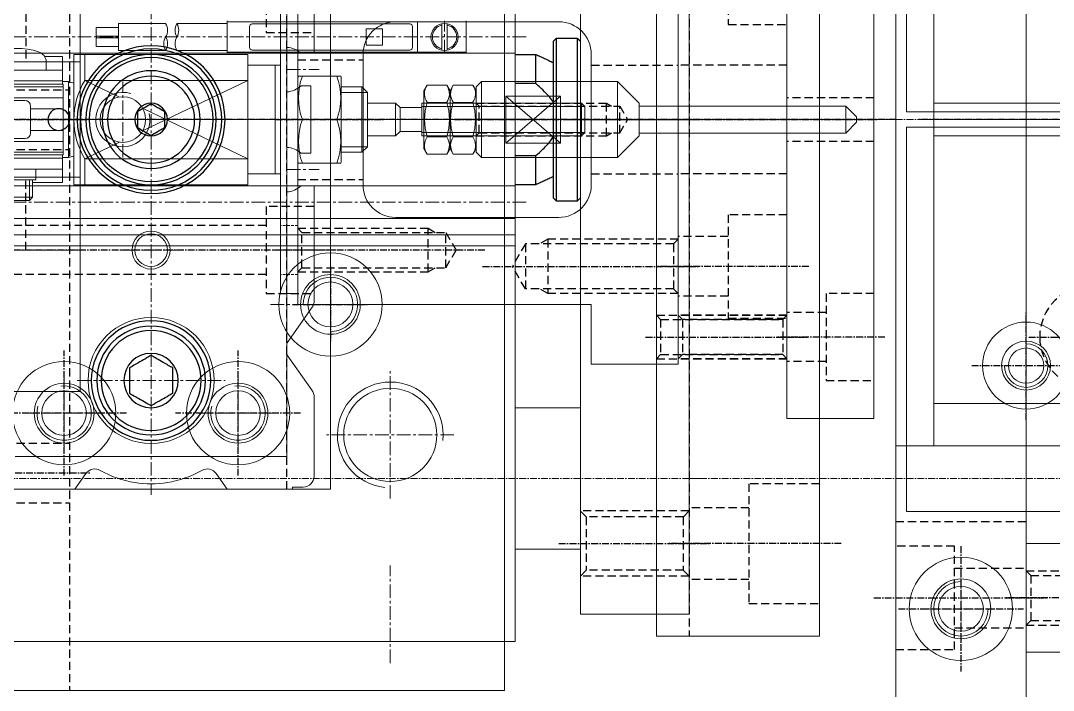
# Model space of a CAD drawing. Header units: millimetres. Extents: x -32759 to 129432, y 390 to 54305.
# Drawn here: x 21057.5 to 21152.5, y 24724.4 to 24786 of the extents above; entities that cross this region are included whole.
import ezdxf

# ---------------------------------------------------------------- set-up
doc = ezdxf.new("R2010")
doc.units = ezdxf.units.MM
doc.linetypes.add('CENTER', pattern=[2, 1.25, -0.25, 0.25, -0.25])
doc.linetypes.add('HIDDEN', pattern=[0.375, 0.25, -0.125])
doc.layers.add('_BODY', color=7, linetype='Continuous', lineweight=13)
doc.layers.add('CL', color=1, linetype='CENTER')
doc.layers.add('HL', color=2, linetype='HIDDEN')
doc.styles.get("Standard").update_dxf_attribs({"font": 'arial.ttf'})
doc.dimstyles.new('AM_ISO$0', dxfattribs={"dimtxt": 3.5, "dimasz": 3.5, "dimexe": 1, "dimexo": 1, "dimgap": 1.5, "dimtad": 1, "dimdsep": 46, "dimtxsty": 'Standard', "dimcen": 0, "dimclrd": 256, "dimclre": 256, "dimclrt": 2, "dimadec": 0, "dimazin": 2, "dimtp": 0.1, "dimtm": 0.1, "dimtfac": 0.71, "dimtdec": 3, "dimtmove": 0, "dimatfit": 3, "dimfxl": 1, "dimlwd": -1, "dimlwe": -1, "dimarcsym": 1})

# ---------------------------------------------------------------- blocks, each defined once
blk = doc.blocks.new('*D661')
at = {"linetype": 'ByBlock', "ltscale": 0.5, "transparency": 16777216}
for p, q in [((208748.427, 29761.861), (208748.427, 29762.943)), ((208843.427, 29761.861), (208843.427, 29762.943)), ((208751.927, 29761.943), (208839.927, 29761.943))]:
    blk.add_line(p, q, dxfattribs=at)
at = {"ltscale": 0.5, "transparency": 16777216}
for points in [[(208751.927, 29762.527), (208751.927, 29761.36), (208748.427, 29761.943)], [(208839.927, 29762.527), (208839.927, 29761.36), (208843.427, 29761.943)]]:
    blk.add_solid(points, dxfattribs=at)
at = {"layer": 'Defpoints', "color": 0, "ltscale": 0.5, "transparency": 16777216}
for p in [(208843.427, 29761.943), (208748.427, 29760.861), (208843.427, 29760.861)]:
    blk.add_point(p, dxfattribs=at)
at = {"color": 2, "ltscale": 0.5, "transparency": 16777216, "insert": (208795.927, 29765.193), "char_height": 3.5, "attachment_point": 5, "bg_fill": 3, "box_fill_scale": 1.1, "bg_fill_color": 256, "bg_fill_true_color": 13158600, "bg_fill_transparency": 6077}
blk.add_mtext('95', dxfattribs=at)
blk = doc.blocks.new('6754574')
at = {"layer": 'CL', "ltscale": 0.5}
blk.add_line((240929.957, 34872.447), (240929.957, 34895.447), dxfattribs=at)
at = {"layer": 'HL', "ltscale": 3}
for p, q in [((240927.457, 34893.447), (240927.89, 34893.014)), ((240927.457, 34893.447), (240927.457, 34878.447)), ((240932.024, 34893.014), (240927.89, 34893.014)), ((240927.89, 34893.014), (240927.89, 34876.38)), ((240932.457, 34893.447), (240932.024, 34893.014)), ((240932.024, 34893.014), (240932.024, 34876.38)), ((240932.457, 34893.447), (240932.457, 34878.447)), ((240932.457, 34878.447), (240927.457, 34878.447)), ((240927.457, 34878.447), (240927.89, 34877.697)), ((240932.457, 34878.447), (240932.024, 34877.697)), ((240932.024, 34876.38), (240927.89, 34876.38)), ((240927.89, 34876.38), (240929.957, 34875.186)), ((240932.024, 34876.38), (240929.957, 34875.186))]:
    blk.add_line(p, q, dxfattribs=at)
blk = doc.blocks.new('wertwwq')
at = {"ltscale": 0.5}
blk.add_circle((240907.229, 36688.685), 2.067, dxfattribs=at)
at = {"color": 1, "ltscale": 0.5}
blk.add_arc((240907.229, 36688.685), 2.5, 270, 180, dxfattribs=at)
at = {"layer": 'CL', "ltscale": 0.5}
for p, q in [((240907.229, 36692.185), (240907.229, 36685.185)), ((240903.729, 36688.685), (240910.729, 36688.685))]:
    blk.add_line(p, q, dxfattribs=at)
blk = doc.blocks.new('t7wrwwtt')
at = {"ltscale": 0.5}
for p, q in [((242507.509, 34797.863), (242507.509, 34787.863)), ((242507.509, 34797.863), (242565.509, 34797.863)), ((242565.509, 34797.863), (242565.509, 34787.863)), ((242507.509, 34787.863), (242565.509, 34787.863))]:
    blk.add_line(p, q, dxfattribs=at)
at = {"layer": 'HL', "ltscale": 3}
for p, q in [((242537.509, 34787.863), (242537.509, 34797.863)), ((242560.509, 34787.863), (242560.509, 34797.863))]:
    blk.add_line(p, q, dxfattribs=at)
for p in [(1610.28, -1895.823), (1648.28, -1895.823)]:
    blk.add_blockref('wertwwq', p)
at = {"rotation": 90}
blk.add_blockref('6754574', (277400.956, -206137.094), dxfattribs=at)
blk = doc.blocks.new('itutyut')
at = {"ltscale": 0.5}
blk.add_circle((239981.197, 36550.736), 1.621, dxfattribs=at)
at = {"color": 1, "ltscale": 0.5}
blk.add_arc((239981.197, 36550.736), 2, 270, 180, dxfattribs=at)
at = {"layer": 'CL', "ltscale": 0.5}
for p, q in [((239981.197, 36553.736), (239981.197, 36547.736)), ((239978.197, 36550.736), (239984.197, 36550.736))]:
    blk.add_line(p, q, dxfattribs=at)
blk = doc.blocks.new('yiortew')
at = {"layer": 'CL', "ltscale": 0.5}
for p, q in [((240907.509, 34894.778), (240907.509, 34887.778)), ((240904.009, 34891.278), (240911.009, 34891.278))]:
    blk.add_line(p, q, dxfattribs=at)
at = {"layer": 'HL', "ltscale": 3}
blk.add_circle((240907.509, 34891.278), 2.067, dxfattribs=at)
blk.add_arc((240907.509, 34891.278), 2.5, 270, 180, dxfattribs=at)
blk = doc.blocks.new('uyirw')
at = {"ltscale": 0.5}
for p, q in [((240732.752, 32226.447), (240732.752, 32286.447)), ((240797.752, 32286.447), (240732.752, 32286.447)), ((240797.752, 32226.447), (240797.752, 32286.447)), ((240797.752, 32282.568), (240732.752, 32282.568)), ((240797.752, 32257.947), (240732.752, 32257.947)), ((240797.752, 32254.947), (240732.752, 32254.947)), ((240797.752, 32230.326), (240732.752, 32230.326)), ((240797.752, 32226.447), (240732.752, 32226.447))]:
    blk.add_line(p, q, dxfattribs=at)
at = {"layer": 'CL', "ltscale": 0.5}
blk.add_line((240799.252, 32256.447), (240731.252, 32256.447), dxfattribs=at)
for name, p in [('itutyut', (760.055, -4271.661)), ('itutyut', (808.055, -4271.661)), ('yiortew', (-160.257, -2614.831)), ('yiortew', (-124.257, -2614.831)), ('yiortew', (-160.257, -2654.831)), ('yiortew', (-124.257, -2654.831)), ('itutyut', (760.055, -4316.916)), ('itutyut', (808.055, -4316.916))]:
    blk.add_blockref(name, p)
blk = doc.blocks.new('uyewtw')
at = {"ltscale": 0.5}
for radius in [4, 2.25]:
    blk.add_circle((241066.046, 34916.725), radius, dxfattribs=at)
at = {"layer": 'CL', "ltscale": 0.5}
for p, q in [((241066.046, 34921.725), (241066.046, 34911.725)), ((241061.046, 34916.725), (241071.046, 34916.725))]:
    blk.add_line(p, q, dxfattribs=at)
blk = doc.blocks.new('yi8etet')
at = {"ltscale": 0.5}
for p, q in [((240319.234, 32899.038), (240283.879, 32899.038)), ((240283.879, 32804.038), (240283.879, 32899.038)), ((240319.234, 32804.038), (240319.234, 32899.038)), ((240319.234, 32804.038), (240283.879, 32804.038))]:
    blk.add_line(p, q, dxfattribs=at)
at = {"extrusion": (0, 0, -1), "zscale": -1, "rotation": 90}
for p in [(-205389.074, -208203.009), (-205389.074, -208251.009)]:
    blk.add_blockref('uyewtw', p, dxfattribs=at)
blk = doc.blocks.new('67e5tti')
at = {"ltscale": 0.5}
blk.add_circle((240924.925, 34957.663), 2.75, dxfattribs=at)
at = {"layer": 'CL', "ltscale": 0.5}
for p, q in [((240924.925, 34963.413), (240924.925, 34951.913)), ((240919.175, 34957.663), (240930.675, 34957.663))]:
    blk.add_line(p, q, dxfattribs=at)
at = {"layer": 'HL', "ltscale": 3}
blk.add_circle((240924.925, 34957.663), 4.75, dxfattribs=at)
blk = doc.blocks.new('t7etete')
at = {"ltscale": 0.5}
for radius in [4.75, 2.75]:
    blk.add_circle((240924.925, 34976.165), radius, dxfattribs=at)
at = {"layer": 'CL', "ltscale": 0.5}
for p, q in [((240924.925, 34981.915), (240924.925, 34970.415)), ((240919.175, 34976.165), (240930.675, 34976.165))]:
    blk.add_line(p, q, dxfattribs=at)
blk = doc.blocks.new('7ITWT')
at = {"ltscale": 0.5}
for p, q in [((240115.444, 32881.932), (240375.444, 32881.932)), ((240175.444, 32811.932), (240175.444, 32881.932))]:
    blk.add_line(p, q, dxfattribs=at)
for name, p in [('t7etete', (-734.481, -2100.233)), ('67e5tti', (-759.481, -2093.731))]:
    blk.add_blockref(name, p)
blk = doc.blocks.new('78r5ru')
at = {"layer": 'CL', "ltscale": 0.5}
blk.add_line((242423.586, 35520.719), (242439.588, 35520.719), dxfattribs=at)
at = {"layer": 'HL', "ltscale": 3}
for p, q in [((242425.586, 35525.469), (242430.986, 35525.469)), ((242430.986, 35525.469), (242430.986, 35515.969)), ((242430.986, 35523.469), (242437.586, 35523.469)), ((242430.986, 35517.969), (242437.586, 35517.969)), ((242430.986, 35515.969), (242425.586, 35515.969))]:
    blk.add_line(p, q, dxfattribs=at)
blk = doc.blocks.new('78THE')
at = {"ltscale": 0.5}
for p, q in [((240115.444, 32659.07), (240375.444, 32659.07)), ((240115.444, 32647.07), (240375.444, 32647.07))]:
    blk.add_line(p, q, dxfattribs=at)
at = {"layer": 'HL', "ltscale": 3}
blk.add_line((240182.444, 32647.07), (240182.444, 32659.07), dxfattribs=at)
at = {"rotation": 270}
blk.add_blockref('78r5ru', (204668.725, 275084.657), dxfattribs=at)
blk.add_blockref('wertwwq', (-716.785, -4035.615))
blk = doc.blocks.new('79YRU')
at = {"color": 1, "xscale": -1}
blk.add_blockref('yi8etet', (480046.821, -24.779), dxfattribs=at)
at = {"color": 1}
blk.add_blockref('yi8etet', (-519.522, -24.779), dxfattribs=at)
for name, p, rotation in [('7ITWT', (479909.093, 65660.191), 180), ('uyirw', (272020.096, -207950.993), 90), ('78THE', (479909.093, 65437.329), 180)]:
    blk.add_blockref(name, p, dxfattribs=dict(rotation=rotation))
at = {"xscale": -1, "rotation": 270}
blk.add_blockref('t7wrwwtt', (204926.787, -209717.251), dxfattribs=at)
blk = doc.blocks.new('tyuetey')
at = {"layer": 'CL', "color": 1, "ltscale": 0.5}
blk.add_line((251135.773, 49251.631), (251121.773, 49251.631), dxfattribs=at)
at = {"layer": 'HL', "ltscale": 3}
for p, q in [((251123.773, 49254.631), (251124.314, 49254.089)), ((251123.773, 49254.631), (251133.773, 49254.631)), ((251124.314, 49254.089), (251124.314, 49249.172)), ((251124.314, 49254.089), (251133.232, 49254.089)), ((251133.232, 49254.089), (251133.773, 49254.631)), ((251133.232, 49254.089), (251133.232, 49249.172)), ((251123.773, 49248.631), (251124.314, 49249.172)), ((251124.314, 49249.172), (251133.232, 49249.172)), ((251133.232, 49249.172), (251133.773, 49248.631)), ((251123.773, 49248.631), (251133.773, 49248.631))]:
    blk.add_line(p, q, dxfattribs=at)
blk = doc.blocks.new('tywerert')
for p, q in [((237778.667, 36653.444), (237778.667, 36749.444)), ((237762.667, 36655.944), (237762.667, 36746.944)), ((237772.667, 36655.944), (237772.667, 36746.944)), ((237815.167, 36710.294), (237815.167, 36707.794)), ((237778.667, 36707.544), (237916.167, 36707.544)), ((237778.667, 36695.344), (237916.167, 36695.344)), ((237778.667, 36692.344), (237916.167, 36692.344)), ((237778.667, 36690.844), (237916.167, 36690.844)), ((237778.667, 36689.844), (237916.167, 36689.844)), ((237772.667, 36674.944), (237778.667, 36674.944)), ((237772.667, 36661.944), (237778.667, 36661.944)), ((237778.667, 36653.444), (237916.167, 36653.444))]:
    blk.add_line(p, q)
at = {"linetype": 'Continuous'}
for p, q in [((237783.167, 36710.544), (237783.167, 36707.544)), ((237805.167, 36710.444), (237783.167, 36710.444)), ((237784.917, 36710.269), (237784.917, 36707.82)), ((237785.417, 36707.82), (237785.417, 36710.269)), ((237787.667, 36707.644), (237787.667, 36710.444)), ((237802.867, 36710.244), (237788.367, 36710.244)), ((237805.167, 36707.544), (237805.167, 36710.544)), ((237809.79, 36710.294), (237805.167, 36710.294)), ((237815.167, 36710.294), (237810.828, 36710.294)), ((237788.117, 36709.994), (237788.117, 36708.094)), ((237792.367, 36709.794), (237790.867, 36709.794)), ((237790.867, 36709.794), (237790.867, 36708.294)), ((237792.367, 36708.294), (237792.367, 36709.794)), ((237803.117, 36708.094), (237803.117, 36709.994)), ((237817.235, 36709.924), (237815.167, 36709.924)), ((237817.235, 36709.124), (237817.235, 36709.924)), ((237792.367, 36708.294), (237790.867, 36708.294)), ((237815.167, 36709.124), (237817.235, 36709.124)), ((237815.167, 36708.964), (237817.235, 36708.964)), ((237817.235, 36708.964), (237817.235, 36708.164)), ((237805.167, 36707.644), (237783.167, 36707.644)), ((237802.867, 36707.844), (237788.367, 36707.844)), ((237809.79, 36707.794), (237805.167, 36707.794)), ((237815.167, 36707.794), (237810.828, 36707.794)), ((237817.235, 36708.164), (237815.167, 36708.164)), ((237762.667, 36655.944), (237772.667, 36655.944))]:
    blk.add_line(p, q, dxfattribs=at)
at = {"color": 2, "linetype": 'CENTER'}
for p, q in [((237785.167, 36707.544), (237785.167, 36710.544)), ((237777.667, 36709.044), (237917.167, 36709.044)), ((237761.667, 36701.444), (237917.167, 36701.444)), ((237777.667, 36693.844), (237917.167, 36693.844)), ((237795.667, 36690.194), (237795.667, 36678.694)), ((237789.917, 36684.444), (237801.417, 36684.444)), ((237790.167, 36666.583), (237790.167, 36678.306)), ((237784.305, 36672.444), (237796.028, 36672.444)), ((237790.167, 36651.444), (237790.167, 36660.444))]:
    blk.add_line(p, q, dxfattribs=at)
at = {"color": 7, "linetype": 'Continuous', "lineweight": 30}
for p, q in [((237772.967, 36708.944), (237772.967, 36694.084)), ((237774.867, 36694.084), (237774.867, 36708.944)), ((237775.167, 36708.644), (237775.167, 36694.244)), ((237776.775, 36704.761), (237776.775, 36707.444)), ((237776.775, 36704.761), (237778.667, 36704.761)), ((237778.667, 36698.128), (237776.775, 36698.128)), ((237776.775, 36695.444), (237776.775, 36698.128)), ((237772.967, 36694.084), (237772.967, 36693.944)), ((237774.867, 36693.944), (237774.867, 36694.084))]:
    blk.add_line(p, q, dxfattribs=at)
at = {"color": 2, "linetype": 'CENTER', "ltscale": 0.5}
for p, q in [((237762.667, 36701.444), (237662.667, 36701.444)), ((237762.667, 36668.444), (237662.667, 36668.444)), ((237761.667, 36668.444), (237963.667, 36668.444))]:
    blk.add_line(p, q, dxfattribs=at)
for centre, radius in [((237785.167, 36709.044), 1.25), ((237795.667, 36684.444), 4.75), ((237795.667, 36684.444), 2.75), ((237790.167, 36672.444), 4.283)]:
    blk.add_circle(centre, radius)
at = {"linetype": 'Continuous'}
for centre, start, end in [((237788.367, 36709.994), 90, 180), ((237802.867, 36709.994), 0, 90), ((237788.367, 36708.094), 180, 270), ((237802.867, 36708.094), 270, 0)]:
    blk.add_arc(centre, 0.25, start, end, dxfattribs=at)
at = {"color": 2}
for centre, radius, start, end in [((237810.872, 36709.669), 1.25, 150, 210), ((237808.707, 36709.669), 1.25, 330, 30), ((237811.911, 36709.669), 1.25, 150, 210), ((237808.707, 36708.419), 1.25, 330, 30), ((237811.911, 36708.419), 1.25, 150, 210), ((237809.746, 36708.419), 1.25, 330, 30), ((237790.167, 36672.444), 4.861, 275.973, 185.973)]:
    blk.add_arc(centre, radius, start, end, dxfattribs=at)
for start, end in [(102.83959, 257.16041), (282.83964, 77.16036)]:
    blk.add_arc((237785.167, 36709.044), 1.125, start, end)
at = {"color": 7, "linetype": 'Continuous', "lineweight": 30}
for points in [[(237772.967, 36708.944), (237772.667, 36708.644)], [(237774.867, 36708.944), (237772.967, 36708.944)], [(237775.167, 36708.644), (237774.867, 36708.944)], [(237776.775, 36707.444), (237775.167, 36706.694)], [(237778.667, 36707.444), (237776.775, 36707.444)], [(237775.167, 36696.194), (237776.775, 36695.444)], [(237776.775, 36695.444), (237778.667, 36695.444)], [(237772.667, 36694.244), (237772.967, 36693.944)], [(237774.867, 36693.944), (237775.167, 36694.244)], [(237772.967, 36693.944), (237774.867, 36693.944)]]:
    blk.add_open_spline(points, degree=1, dxfattribs=at)
for points, knots in [([(237775.167, 36703.045), (237775.282, 36703.207), (237775.737, 36703.849), (237776.331, 36704.371), (237776.775, 36704.761)], [0, 0, 0, 0, 0.252304, 1, 1, 1, 1]), ([(237776.775, 36698.128), (237776.557, 36698.319), (237776.02, 36698.788), (237775.485, 36699.373), (237775.207, 36699.783), (237775.167, 36699.844)], [0, 0, 0, 0, 0.369196, 0.907511, 1, 1, 1, 1])]:
    blk.add_open_spline(points, degree=3, knots=knots, dxfattribs=at)
blk.add_blockref('tyuetey', (-13361.106, -12589.186))
blk = doc.blocks.new('tuierte')
at = {"layer": 'CL', "ltscale": 0.5}
blk.add_line((240442.07, 35919.877), (240452.07, 35919.877), dxfattribs=at)
at = {"layer": 'HL', "ltscale": 3}
for p, q in [((240443.07, 35923.877), (240447.47, 35923.877)), ((240447.47, 35923.877), (240447.47, 35915.877)), ((240447.47, 35922.127), (240451.07, 35922.127)), ((240447.47, 35917.627), (240451.07, 35917.627)), ((240447.47, 35915.877), (240443.07, 35915.877))]:
    blk.add_line(p, q, dxfattribs=at)
blk = doc.blocks.new('tyurtrry')
at = {"layer": 'CL', "ltscale": 0.5}
blk.add_line((240640.238, 35669.394), (240640.238, 35681.394), dxfattribs=at)
at = {"layer": 'HL', "ltscale": 3}
for p, q in [((240638.238, 35671.394), (240638.238, 35679.394)), ((240642.238, 35671.394), (240642.238, 35679.394))]:
    blk.add_line(p, q, dxfattribs=at)
blk = doc.blocks.new('tdhuiik')
at = {"ltscale": 0.5}
for p, q in [((222296.107, 35562.272), (222296.107, 35570.272)), ((222296.107, 35570.272), (222351.107, 35570.272)), ((222351.107, 35562.272), (222351.107, 35570.272)), ((222296.107, 35562.272), (222351.107, 35562.272))]:
    blk.add_line(p, q, dxfattribs=at)
blk.add_blockref('tyurtrry', (-18316.631, -109.123))
at = {"rotation": 90}
for p in [(258223.483, -204880.798), (258263.483, -204880.798)]:
    blk.add_blockref('tuierte', p, dxfattribs=at)
blk = doc.blocks.new('urweqwr')
at = {"layer": 'CL', "ltscale": 0.5}
blk.add_line((240870.565, 36747.401), (240854.565, 36747.401), dxfattribs=at)
at = {"layer": 'HL', "ltscale": 3}
for p, q in [((240862.065, 36741.901), (240862.065, 36752.901)), ((240862.065, 36752.901), (240868.565, 36752.901)), ((240862.065, 36750.701), (240856.565, 36750.701)), ((240862.065, 36744.101), (240856.565, 36744.101)), ((240868.565, 36741.901), (240862.065, 36741.901))]:
    blk.add_line(p, q, dxfattribs=at)
blk = doc.blocks.new('y8eteyey')
at = {"layer": 'CL', "ltscale": 0.5}
blk.add_line((240949.435, 36639.018), (240935.435, 36639.018), dxfattribs=at)
at = {"layer": 'HL', "ltscale": 3}
for p, q in [((240937.435, 36641.018), (240937.814, 36640.639)), ((240937.435, 36641.018), (240947.435, 36641.018)), ((240947.056, 36640.639), (240947.435, 36641.018)), ((240937.814, 36640.639), (240937.814, 36637.397)), ((240937.814, 36640.639), (240947.056, 36640.639)), ((240947.056, 36640.639), (240947.056, 36637.397)), ((240937.435, 36637.018), (240937.814, 36637.397)), ((240937.435, 36637.018), (240947.435, 36637.018)), ((240937.814, 36637.397), (240947.056, 36637.397)), ((240947.056, 36637.397), (240947.435, 36637.018))]:
    blk.add_line(p, q, dxfattribs=at)
blk = doc.blocks.new('t7iwerwt')
at = {"layer": 'CL', "ltscale": 0.5}
blk.add_line((240556.514, 35621.449), (240570.514, 35621.449), dxfattribs=at)
at = {"layer": 'HL', "ltscale": 3}
for p, q in [((240558.514, 35626.449), (240568.514, 35626.449)), ((240558.514, 35616.449), (240568.514, 35616.449))]:
    blk.add_line(p, q, dxfattribs=at)
blk = doc.blocks.new('tuiete')
at = {"layer": 'CL', "ltscale": 0.5}
blk.add_line((240940.999, 36758.597), (240926.999, 36758.597), dxfattribs=at)
at = {"layer": 'HL', "ltscale": 3}
for p, q in [((240933.599, 36753.847), (240933.599, 36763.347)), ((240933.599, 36763.347), (240938.999, 36763.347)), ((240933.599, 36761.347), (240928.999, 36761.347)), ((240933.599, 36755.847), (240928.999, 36755.847)), ((240938.999, 36753.847), (240933.599, 36753.847))]:
    blk.add_line(p, q, dxfattribs=at)
blk = doc.blocks.new('6e4w4wt')
at = {"layer": 'CL', "ltscale": 0.5}
blk.add_line((222278.862, 35451.547), (222278.862, 35437.547), dxfattribs=at)
at = {"layer": 'HL', "ltscale": 3}
for p, q in [((222277.241, 35450.168), (222276.862, 35450.547)), ((222276.862, 35450.547), (222276.862, 35438.547)), ((222280.483, 35450.168), (222280.862, 35450.547)), ((222280.862, 35450.547), (222280.862, 35438.547)), ((222277.241, 35450.168), (222280.483, 35450.168)), ((222277.241, 35450.168), (222277.241, 35438.926)), ((222280.483, 35450.168), (222280.483, 35438.926)), ((222276.862, 35438.547), (222277.241, 35438.926)), ((222277.241, 35438.926), (222280.483, 35438.926)), ((222280.862, 35438.547), (222280.483, 35438.926))]:
    blk.add_line(p, q, dxfattribs=at)
blk = doc.blocks.new('ruikk')
at = {"ltscale": 0.5}
for p, q in [((222276.107, 35450.547), (222371.107, 35450.547)), ((222346.107, 35448.547), (222346.107, 35450.547)), ((222371.107, 35435.547), (222371.107, 35450.547)), ((222301.107, 35448.547), (222346.107, 35448.547)), ((222296.107, 35438.547), (222351.107, 35438.547)), ((222351.107, 35435.547), (222351.107, 35438.547)), ((222276.107, 35435.547), (222371.107, 35435.547))]:
    blk.add_line(p, q, dxfattribs=at)
at = {"layer": 'HL', "ltscale": 3}
blk.add_line((222276.107, 35447.547), (222371.107, 35447.547), dxfattribs=at)
blk.add_blockref('6e4w4wt', (64.744, 0))
for name, p, rotation in [('tuiete', (185551.51, 276377.546), 270), ('t7iwerwt', (257945.055, -205119.967), 90), ('tuiete', (185578.51, 276377.546), 270), ('y8eteyey', (258982.625, -205498.888), 90), ('urweqwr', (185615.205, 276304.112), 270)]:
    blk.add_blockref(name, p, dxfattribs=dict(rotation=rotation))
blk = doc.blocks.new('fgture')
at = {"linetype": 'Continuous'}
for p, q in [((240874.932, 36539.98), (240873.332, 36539.98)), ((240850.532, 36529.53), (240850.532, 36531.13)), ((240850.832, 36528.53), (240850.832, 36529.53)), ((240873.332, 36528.98), (240870.332, 36528.98)), ((240873.332, 36518.98), (240870.332, 36518.98))]:
    blk.add_line(p, q, dxfattribs=at)
for p, q in [((240873.332, 36539.98), (240873.332, 36507.98)), ((240874.932, 36507.98), (240874.932, 36539.98)), ((240850.532, 36531.13), (240847.532, 36531.13)), ((240850.232, 36531.43), (240847.832, 36531.43)), ((240850.232, 36531.43), (240850.532, 36531.13)), ((240853.282, 36529.78), (240850.532, 36529.78)), ((240853.282, 36527.23), (240853.282, 36529.78)), ((240870.332, 36529.98), (240854.332, 36529.98)), ((240854.332, 36529.98), (240854.332, 36517.98)), ((240855.332, 36529.98), (240855.332, 36527.586)), ((240870.332, 36529.98), (240870.332, 36517.98)), ((240850.832, 36529.53), (240847.232, 36529.53)), ((240872.832, 36528.98), (240872.832, 36518.98)), ((240873.332, 36528.98), (240873.332, 36518.98)), ((240853.282, 36528.53), (240844.782, 36528.53)), ((240874.932, 36527.88), (240874.99, 36527.98)), ((240874.932, 36520.08), (240874.932, 36527.88)), ((240878.874, 36527.98), (240874.99, 36527.98)), ((240878.932, 36527.88), (240878.874, 36527.98)), ((240878.932, 36520.08), (240878.932, 36527.88)), ((240853.332, 36527.23), (240827.332, 36527.23)), ((240853.332, 36526.98), (240827.332, 36526.98)), ((240853.282, 36527.53), (240844.782, 36527.53)), ((240853.832, 36527.48), (240853.282, 36527.48)), ((240853.332, 36520.73), (240853.332, 36527.23)), ((240853.832, 36527.48), (240854.332, 36527.346)), ((240853.832, 36527.48), (240853.832, 36520.48)), ((240870.332, 36527.586), (240855.332, 36527.586)), ((240880.832, 36526.98), (240878.932, 36526.98)), ((240880.832, 36526.98), (240881.332, 36526.48)), ((240880.832, 36526.98), (240880.832, 36520.98)), ((240886.532, 36526.63), (240886.835, 36527.156)), ((240886.835, 36527.156), (240888.629, 36527.156)), ((240888.932, 36526.63), (240888.629, 36527.156)), ((240888.932, 36526.63), (240889.235, 36527.156)), ((240891.029, 36527.156), (240889.235, 36527.156)), ((240891.332, 36526.63), (240891.029, 36527.156)), ((240853.332, 36525.98), (240835.832, 36525.98)), ((240881.332, 36526.48), (240881.332, 36521.48)), ((240886.532, 36521.33), (240886.532, 36526.63)), ((240888.932, 36521.33), (240888.932, 36526.63)), ((240888.932, 36521.33), (240888.932, 36526.63)), ((240891.332, 36521.33), (240891.332, 36526.63)), ((240849.832, 36525.73), (240847.832, 36525.73)), ((240850.332, 36522.73), (240850.332, 36525.23)), ((240853.332, 36524.98), (240850.332, 36524.98)), ((240883.932, 36525.48), (240881.332, 36525.48)), ((240883.932, 36525.48), (240883.932, 36522.48)), ((240883.932, 36525.48), (240884.332, 36525.08)), ((240884.332, 36525.08), (240884.332, 36522.88)), ((240886.332, 36525.08), (240884.332, 36525.08)), ((240886.332, 36525.48), (240886.332, 36522.48)), ((240891.353, 36525.48), (240886.332, 36525.48)), ((240886.835, 36525.568), (240888.629, 36525.568)), ((240891.029, 36525.568), (240889.235, 36525.568)), ((240901.032, 36525.48), (240901.332, 36525.18)), ((240901.032, 36525.48), (240901.032, 36522.48)), ((240901.332, 36525.18), (240901.332, 36522.78)), ((240878.517, 36523.98), (240875.347, 36523.98)), ((240849.832, 36522.23), (240847.832, 36522.23)), ((240853.332, 36522.98), (240850.332, 36522.98)), ((240883.932, 36522.48), (240881.332, 36522.48)), ((240884.332, 36522.88), (240883.932, 36522.48)), ((240886.332, 36522.88), (240884.332, 36522.88)), ((240891.353, 36522.48), (240886.332, 36522.48)), ((240886.835, 36522.393), (240888.629, 36522.393)), ((240891.029, 36522.393), (240889.235, 36522.393)), ((240901.332, 36522.78), (240901.032, 36522.48)), ((240853.332, 36521.98), (240835.832, 36521.98)), ((240881.332, 36521.48), (240880.832, 36520.98)), ((240886.532, 36521.33), (240886.835, 36520.805)), ((240888.932, 36521.33), (240888.629, 36520.805)), ((240888.932, 36521.33), (240889.235, 36520.805)), ((240891.332, 36521.33), (240891.029, 36520.805)), ((240853.332, 36520.98), (240827.332, 36520.98)), ((240853.332, 36520.73), (240827.332, 36520.73)), ((240853.282, 36520.43), (240844.782, 36520.43)), ((240853.282, 36518.18), (240853.282, 36520.73)), ((240853.832, 36520.48), (240853.282, 36520.48)), ((240853.832, 36520.48), (240854.332, 36520.614)), ((240855.332, 36520.375), (240855.332, 36517.98)), ((240870.332, 36520.375), (240855.332, 36520.375)), ((240880.832, 36520.98), (240878.932, 36520.98)), ((240886.835, 36520.805), (240888.629, 36520.805)), ((240891.029, 36520.805), (240889.235, 36520.805)), ((240853.282, 36519.43), (240844.782, 36519.43)), ((240851.782, 36518.691), (240851.782, 36519.43)), ((240874.932, 36520.08), (240874.99, 36519.98)), ((240878.874, 36519.98), (240874.99, 36519.98)), ((240878.932, 36520.08), (240878.874, 36519.98)), ((240853.282, 36518.18), (240851.642, 36518.18)), ((240870.332, 36517.98), (240854.332, 36517.98))]:
    blk.add_line(p, q)
at = {"color": 3, "linetype": 'HIDDEN'}
for p, q in [((240874.932, 36538.23), (240873.332, 36538.23)), ((240874.932, 36533.73), (240873.332, 36533.73))]:
    blk.add_line(p, q, dxfattribs=at)
at = {"color": 2, "linetype": 'CENTER'}
for p, q in [((240875.932, 36535.98), (240872.332, 36535.98)), ((240858.832, 36527.48), (240858.832, 36520.48))]:
    blk.add_line(p, q, dxfattribs=at)
at = {"color": 2, "linetype": 'Continuous'}
blk.add_line((240850.232, 36529.53), (240850.232, 36531.43), dxfattribs=at)
at = {"color": 1}
for p, q in [((240855.332, 36527.586), (240858.514, 36526.056)), ((240870.332, 36527.586), (240860.652, 36522.932)), ((240860.652, 36525.029), (240870.332, 36520.375)), ((240858.514, 36521.905), (240855.332, 36520.375))]:
    blk.add_line(p, q, dxfattribs=at)
at = {"color": 2}
for p, q in [((240881.332, 36526.48), (240878.932, 36526.48)), ((240891.353, 36525.18), (240886.332, 36525.18)), ((240901.332, 36525.18), (240891.332, 36525.18)), ((240891.353, 36522.78), (240886.332, 36522.78)), ((240901.332, 36522.78), (240891.332, 36522.78)), ((240881.332, 36521.48), (240878.932, 36521.48))]:
    blk.add_line(p, q, dxfattribs=at)
at = {"ltscale": 0.5}
for p, q in [((240901.032, 36525.48), (240891.332, 36525.48)), ((240901.032, 36522.48), (240891.332, 36522.48))]:
    blk.add_line(p, q, dxfattribs=at)
at = {"color": 2, "linetype": 'CENTER', "ltscale": 0.5}
blk.add_line((240902.332, 36523.98), (240798.332, 36523.98), dxfattribs=at)
blk.add_circle((240858.832, 36523.98), 2.1)
for centre, radius, start, end in [((240880.767, 36525.98), 5.777, 159.74384, 200.25616), ((240873.098, 36525.98), 5.777, 339.74384, 20.25616), ((240861.332, 36523.98), 7, 148.99728, 211.00272), ((240887.981, 36526.358), 1.391, 150, 214.56509), ((240887.483, 36526.358), 1.391, 325.43491, 30), ((240890.381, 36526.358), 1.391, 150, 214.56509), ((240889.883, 36526.358), 1.391, 325.43491, 30), ((240849.832, 36525.23), 0.5, 0, 90), ((240891.844, 36523.98), 5.254, 162.41205, 197.58795), ((240883.62, 36523.98), 5.254, 342.41205, 17.58795), ((240894.244, 36523.98), 5.254, 162.41205, 197.58795), ((240886.02, 36523.98), 5.254, 342.41205, 17.58795), ((240880.767, 36521.98), 5.777, 159.74384, 200.25616), ((240873.098, 36521.98), 5.777, 339.74384, 20.25616), ((240849.832, 36522.73), 0.5, 270, 0), ((240887.981, 36521.603), 1.391, 145.43491, 210), ((240887.483, 36521.603), 1.391, 330, 34.56509), ((240890.381, 36521.603), 1.391, 145.43491, 210), ((240889.883, 36521.603), 1.391, 330, 34.56509), ((240850.782, 36518.691), 1, 286.95776, 0), ((240849.032, 36524.43), 7, 253.04224, 286.95776)]:
    blk.add_arc(centre, radius, start, end)
at = {"color": 2}
blk.add_arc((240858.832, 36523.98), 2.5, 346.68695, 287.06407, dxfattribs=at)
blk = doc.blocks.new('ueett')
at = {"layer": 'CL', "ltscale": 0.5}
blk.add_line((240904.395, 36645.908), (240885.995, 36645.908), dxfattribs=at)
at = {"layer": 'HL', "ltscale": 3}
for p, q in [((240887.995, 36647.408), (240888.265, 36647.138)), ((240887.995, 36647.408), (240899.995, 36647.408)), ((240888.265, 36647.138), (240888.265, 36644.679)), ((240888.265, 36647.138), (240901.224, 36647.138)), ((240899.995, 36647.408), (240899.995, 36644.408)), ((240899.995, 36647.408), (240900.464, 36647.138)), ((240901.224, 36647.138), (240901.224, 36644.679)), ((240901.224, 36647.138), (240901.934, 36645.908)), ((240901.224, 36644.679), (240901.934, 36645.908)), ((240887.995, 36644.408), (240888.265, 36644.679)), ((240888.265, 36644.679), (240901.224, 36644.679)), ((240899.995, 36644.408), (240900.464, 36644.679)), ((240887.995, 36644.408), (240899.995, 36644.408))]:
    blk.add_line(p, q, dxfattribs=at)
blk = doc.blocks.new('yuityrue')
at = {"ltscale": 0.5}
for p, q in [((240602.515, 35967.015), (240603.015, 35967.515)), ((240603.015, 35967.515), (240615.515, 35967.515)), ((240603.015, 35967.515), (240603.015, 35960.515)), ((240615.515, 35967.515), (240617.515, 35965.515)), ((240615.515, 35967.515), (240615.515, 35960.515)), ((240602.515, 35967.015), (240602.515, 35961.015)), ((240610.265, 35966.18), (240605.265, 35966.18)), ((240605.265, 35966.18), (240605.265, 35961.85)), ((240610.265, 35966.18), (240610.265, 35961.85)), ((240617.515, 35965.515), (240617.515, 35962.515)), ((240617.515, 35965.265), (240636.515, 35965.265)), ((240636.515, 35965.265), (240637.515, 35964.265)), ((240636.515, 35965.265), (240636.515, 35962.765)), ((240637.515, 35963.765), (240636.515, 35962.765)), ((240637.515, 35964.265), (240637.515, 35963.765)), ((240617.515, 35962.515), (240615.515, 35960.515)), ((240617.515, 35962.765), (240636.515, 35962.765)), ((240610.265, 35961.85), (240605.265, 35961.85)), ((240602.515, 35961.015), (240603.015, 35960.515)), ((240603.015, 35960.515), (240615.515, 35960.515))]:
    blk.add_line(p, q, dxfattribs=at)
at = {"color": 1, "ltscale": 0.5}
for p, q in [((240605.265, 35966.18), (240610.265, 35961.85)), ((240605.265, 35961.85), (240610.265, 35966.18))]:
    blk.add_line(p, q, dxfattribs=at)
at = {"layer": 'CL', "ltscale": 0.5}
blk.add_line((240600.515, 35964.015), (240639.515, 35964.015), dxfattribs=at)
blk.add_blockref('ueett', (-285.48, -681.894))
blk = doc.blocks.new('uiwr2rw')
at = {"layer": 'CL', "ltscale": 0.5}
blk.add_line((241008.991, 35881.516), (241018.991, 35881.516), dxfattribs=at)
at = {"layer": 'HL', "ltscale": 3}
for p, q in [((241010.991, 35887.016), (241016.991, 35887.016)), ((241010.991, 35876.016), (241016.991, 35876.016))]:
    blk.add_line(p, q, dxfattribs=at)
blk = doc.blocks.new('t7ityeery')
at = {"layer": 'CL', "ltscale": 0.5}
blk.add_line((241040.991, 35946.559), (241052.991, 35946.559), dxfattribs=at)
at = {"layer": 'HL', "ltscale": 3}
for p, q in [((241042.991, 35951.559), (241050.991, 35951.559)), ((241042.991, 35941.559), (241050.991, 35941.559))]:
    blk.add_line(p, q, dxfattribs=at)
blk = doc.blocks.new('yoihk')
at = {"layer": 'CL', "ltscale": 0.5}
blk.add_line((234824.544, 32471.831), (234804.544, 32471.831), dxfattribs=at)
at = {"layer": 'HL', "ltscale": 3}
for p, q in [((234806.544, 32474.331), (234806.977, 32473.898)), ((234806.544, 32474.331), (234818.544, 32474.331)), ((234806.977, 32473.898), (234806.977, 32469.764)), ((234806.977, 32473.898), (234820.611, 32473.898)), ((234818.544, 32474.331), (234818.544, 32469.331)), ((234818.544, 32474.331), (234819.294, 32473.898)), ((234820.611, 32473.898), (234820.611, 32469.764)), ((234820.611, 32473.898), (234821.804, 32471.831)), ((234820.611, 32469.764), (234821.804, 32471.831)), ((234806.544, 32469.331), (234806.977, 32469.764)), ((234806.544, 32469.331), (234818.544, 32469.331)), ((234806.977, 32469.764), (234820.611, 32469.764)), ((234818.544, 32469.331), (234819.294, 32469.764))]:
    blk.add_line(p, q, dxfattribs=at)
blk = doc.blocks.new('8yitur')
at = {"layer": 'CL', "ltscale": 0.5}
blk.add_line((240002.397, 36550.736), (239983.197, 36550.736), dxfattribs=at)
at = {"layer": 'HL', "ltscale": 3}
for p, q in [((239985.197, 36552.736), (239985.576, 36552.357)), ((239985.197, 36552.736), (239997.197, 36552.736)), ((239997.197, 36552.736), (239997.197, 36548.736)), ((239997.197, 36552.736), (239997.853, 36552.357)), ((239985.576, 36552.357), (239985.576, 36549.115)), ((239985.576, 36552.357), (239998.818, 36552.357)), ((239998.818, 36552.357), (239998.818, 36549.115)), ((239998.818, 36552.357), (239999.754, 36550.736)), ((239998.818, 36549.115), (239999.754, 36550.736)), ((239985.197, 36548.736), (239985.576, 36549.115)), ((239985.197, 36548.736), (239997.197, 36548.736)), ((239985.576, 36549.115), (239998.818, 36549.115)), ((239997.197, 36548.736), (239997.853, 36549.115))]:
    blk.add_line(p, q, dxfattribs=at)
blk = doc.blocks.new('y8o')
at = {"ltscale": 0.5}
for p, q in [((222316.395, 35754.071), (222324.395, 35754.071)), ((222316.395, 35748.571), (222316.395, 35754.071)), ((222324.395, 35709.071), (222324.395, 35754.071)), ((222289.395, 35748.571), (222316.395, 35748.571)), ((222289.395, 35748.571), (222289.395, 35714.571)), ((222298.395, 35740.571), (222313.395, 35740.571)), ((222295.395, 35737.571), (222295.395, 35725.571)), ((222316.395, 35725.571), (222316.395, 35737.571)), ((222298.395, 35722.571), (222313.395, 35722.571)), ((222289.395, 35714.571), (222316.395, 35714.571)), ((222316.395, 35709.071), (222316.395, 35714.571)), ((222316.395, 35709.071), (222324.395, 35709.071))]:
    blk.add_line(p, q, dxfattribs=at)
for centre, start, end in [((222298.395, 35737.571), 90, 180), ((222313.395, 35737.571), 360, 90), ((222298.395, 35725.571), 180, 270), ((222313.395, 35725.571), 270, 360)]:
    blk.add_arc(centre, 3, start, end, dxfattribs=at)
at = {"rotation": 180}
for p in [(457130.938, 68216.902), (457130.938, 68189.902)]:
    blk.add_blockref('yoihk', p, dxfattribs=at)
for name, p in [('8yitur', (-17695.802, -807.165)), ('uiwr2rw', (-18721.596, -149.946)), ('t7ityeery', (-18726.596, -214.988)), ('8yitur', (-17695.802, -831.165))]:
    blk.add_blockref(name, p)
blk = doc.blocks.new('yioil')
for name, p in [('y8o', (-688.261, -642.202)), ('fgture', (-19273.798, -1434.611)), ('yuityrue', (-18984.981, -874.646))]:
    blk.add_blockref(name, p)
blk = doc.blocks.new('y8iil')
for name, p, rotation in [('tywerert', (459401.801, 72152.777), 180), ('ruikk', (257086.681, -186872.274), 90), ('tdhuiik', (257218.406, -186872.274), 90)]:
    blk.add_blockref(name, p, dxfattribs=dict(rotation=rotation))
blk.add_blockref('yioil', (2, 361.963))
blk = doc.blocks.new('tiuerstwt')
at = {"ltscale": 0.5}
blk.add_circle((234826.104, 32508.07), 2.067, dxfattribs=at)
at = {"color": 1, "ltscale": 0.5}
blk.add_arc((234826.104, 32508.07), 2.5, 270, 180, dxfattribs=at)
at = {"layer": 'CL', "ltscale": 0.5}
for p, q in [((234826.104, 32511.57), (234826.104, 32504.57)), ((234822.604, 32508.07), (234829.604, 32508.07))]:
    blk.add_line(p, q, dxfattribs=at)
blk = doc.blocks.new('5tueryr')
at = {"layer": 'CL', "ltscale": 0.5}
blk.add_line((233769.991, 31422.771), (233788.991, 31422.771), dxfattribs=at)
at = {"layer": 'HL', "ltscale": 3}
for p, q in [((233771.991, 31425.521), (233786.991, 31425.521)), ((233771.991, 31420.021), (233786.991, 31420.021))]:
    blk.add_line(p, q, dxfattribs=at)
blk = doc.blocks.new('ytuwer5')
at = {"ltscale": 0.5}
for p, q in [((233582.412, 31051.562), (233582.412, 30946.562)), ((233582.412, 30946.562), (233422.412, 30946.562))]:
    blk.add_line(p, q, dxfattribs=at)
at = {"layer": 'CL', "ltscale": 0.5}
blk.add_line((233585.412, 30999.062), (233419.412, 30999.062), dxfattribs=at)
at = {"layer": 'HL', "ltscale": 3}
blk.add_line((233542.412, 31051.562), (233542.412, 30946.562), dxfattribs=at)
for name, p in [('5tueryr', (-244.58, -423.709)), ('tiuerstwt', (-1259.693, -1526.007))]:
    blk.add_blockref(name, p)
at = {"xscale": -1, "rotation": 180}
blk.add_blockref('5tueryr', (-244.58, 62389.333), dxfattribs=at)
blk = doc.blocks.new('57EQ32')
at = {"xscale": -1, "rotation": 270.0000004202167}
blk.add_blockref('ytuwer5', (200078.187, -202871.993), dxfattribs=at)
blk = doc.blocks.new('tyufhfd')
at = {"ltscale": 0.5}
for radius in [4.75, 2.75]:
    blk.add_circle((298560.406, 21772.916), radius, dxfattribs=at)
at = {"layer": 'CL', "ltscale": 0.5}
for p, q in [((298560.406, 21778.666), (298560.406, 21767.166)), ((298566.156, 21772.916), (298554.656, 21772.916))]:
    blk.add_line(p, q, dxfattribs=at)
blk = doc.blocks.new('4542455')
at = {"ltscale": 0.5}
for p in [(252757.136, 38143.364), (252790.136, 38075.364)]:
    blk.add_line(p, (252790.136, 38143.364), dxfattribs=at)
at = {"layer": 'HL', "ltscale": 3}
blk.add_line((252786.136, 38143.364), (252786.136, 38075.364), dxfattribs=at)
for p in [(-45794.77, 16363.449), (-45778.77, 16363.449)]:
    blk.add_blockref('tyufhfd', p)
blk = doc.blocks.new('6uwrwrw')
at = {"layer": 'CL', "ltscale": 0.5}
blk.add_line((251069.26, 49247.254), (251103.26, 49247.254), dxfattribs=at)
at = {"layer": 'HL', "ltscale": 3}
for p, q in [((251071.26, 49251.254), (251075.66, 49251.254)), ((251075.66, 49251.254), (251075.66, 49243.254)), ((251075.66, 49249.504), (251101.26, 49249.504)), ((251075.66, 49245.004), (251101.26, 49245.004)), ((251075.66, 49243.254), (251071.26, 49243.254))]:
    blk.add_line(p, q, dxfattribs=at)
blk = doc.blocks.new('yuoe5e')
at = {"color": 2, "linetype": 'CENTER'}
for p, q in [((248503.812, 50195.652), (248503.812, 50264.652)), ((248495.812, 50253.652), (248495.812, 50260.652)), ((248511.812, 50253.652), (248511.812, 50260.652)), ((248492.312, 50257.152), (248499.312, 50257.152)), ((248508.312, 50257.152), (248515.312, 50257.152)), ((248497.012, 50254.152), (248510.612, 50254.152)), ((248501.062, 50242.152), (248506.562, 50242.152)), ((248516.312, 50234.752), (248519.262, 50234.752)), ((248487.812, 50230.152), (248519.812, 50230.152)), ((248516.312, 50230.152), (248519.812, 50230.152)), ((248516.312, 50225.552), (248519.262, 50225.552))]:
    blk.add_line(p, q, dxfattribs=at)
for p, q in [((248496.81, 50264.152), (248491.312, 50264.152)), ((248497.817, 50262.714), (248496.81, 50264.152)), ((248509.807, 50262.714), (248510.814, 50264.152)), ((248516.812, 50264.152), (248510.814, 50264.152)), ((248516.812, 50263.952), (248516.812, 50264.152)), ((248517.812, 50263.952), (248516.812, 50263.952)), ((248518.812, 50262.952), (248518.812, 50255.659)), ((248491.312, 50261.152), (248516.312, 50261.152)), ((248516.312, 50261.152), (248516.312, 50199.152)), ((248516.346, 50251.821), (248518.631, 50255.085)), ((248518.631, 50247.41), (248516.346, 50250.674)), ((248518.812, 50246.837), (248518.812, 50236.252)), ((248517.609, 50236.252), (248518.812, 50236.252)), ((248517.609, 50233.252), (248518.512, 50233.252)), ((248518.512, 50233.252), (248518.512, 50227.052)), ((248517.609, 50227.052), (248518.512, 50227.052)), ((248517.609, 50224.052), (248518.812, 50224.052)), ((248518.812, 50224.052), (248518.812, 50213.467))]:
    blk.add_line(p, q)
for centre, radius in [((248503.812, 50254.152), 5.8), ((248495.812, 50257.152), 2.05), ((248511.812, 50257.152), 2.05), ((248503.812, 50242.152), 1.75), ((248503.812, 50242.152), 1.5)]:
    blk.add_circle(centre, radius)
at = {"color": 7, "linetype": 'Continuous', "lineweight": 30}
for centre, radius in [((248503.812, 50254.152), 5.5), ((248503.812, 50254.152), 5), ((248503.812, 50254.152), 4.6), ((248503.812, 50254.152), 2.5), ((248503.812, 50230.152), 6.8), ((248503.812, 50230.152), 6.5), ((248503.812, 50230.152), 6), ((248503.812, 50230.152), 5.7), ((248503.812, 50230.152), 4.5), ((248503.812, 50230.152), 4), ((248503.812, 50230.152), 1.5), ((248495.312, 50230.152), 1)]:
    blk.add_circle(centre, radius, dxfattribs=at)
for centre, radius, start, end in [((248517.812, 50262.952), 1, 0, 90), ((248498.636, 50263.287), 1, 215, 299.53498), ((248503.812, 50254.152), 9.5, 99.08472, 119.53498), ((248503.812, 50254.152), 9.5, 80.91528, 99.08472), ((248503.812, 50254.152), 9.5, 60.46502, 80.91528), ((248508.988, 50263.287), 1, 240.46502, 325), ((248517.812, 50255.659), 1, 325, 0), ((248517.165, 50251.248), 1, 145, 148.52763), ((248517.165, 50251.248), 1, 211.47237, 215), ((248517.812, 50246.837), 1, 0, 35), ((248516.212, 50234.752), 2.05, 47.02972, 87.20396), ((248516.212, 50234.752), 2.05, 272.79604, 312.97028), ((248516.212, 50225.552), 2.05, 47.02972, 87.20396), ((248516.212, 50225.552), 2.05, 272.79604, 312.97028)]:
    blk.add_arc(centre, radius, start, end)
at = {"color": 2}
for centre in [(248495.812, 50257.152), (248511.812, 50257.152)]:
    blk.add_arc(centre, 2.5, 262.92932, 194.52832, dxfattribs=at)
at = {"color": 7, "linetype": 'Continuous', "lineweight": 30}
for points, knots in [([(248501.812, 50255.307), (248501.949, 50255.386), (248502.228, 50255.547), (248502.745, 50255.845), (248503.3, 50256.165), (248503.655, 50256.37), (248503.812, 50256.461)], [0, 0, 0, 0, 0.216453, 0.440306, 0.751896, 1, 1, 1, 1]), ([(248503.812, 50256.461), (248503.894, 50256.414), (248504.195, 50256.24), (248504.76, 50255.914), (248505.369, 50255.562), (248505.696, 50255.374), (248505.812, 50255.307)], [0, 0, 0, 0, 0.130472, 0.481045, 0.815273, 1, 1, 1, 1]), ([(248501.812, 50252.997), (248501.812, 50253.155), (248501.812, 50253.477), (248501.812, 50254.074), (248501.812, 50254.715), (248501.812, 50255.125), (248501.812, 50255.307)], [0, 0, 0, 0, 0.216452, 0.440305, 0.751896, 1, 1, 1, 1]), ([(248505.812, 50255.307), (248505.812, 50255.148), (248505.812, 50254.827), (248505.812, 50254.229), (248505.812, 50253.589), (248505.812, 50253.179), (248505.812, 50252.997)], [0, 0, 0, 0, 0.216453, 0.440306, 0.751897, 1, 1, 1, 1]), ([(248503.812, 50251.842), (248503.696, 50251.91), (248503.369, 50252.098), (248502.76, 50252.45), (248502.195, 50252.776), (248501.894, 50252.95), (248501.812, 50252.997)], [0, 0, 0, 0, 0.184727, 0.518956, 0.869528, 1, 1, 1, 1]), ([(248505.812, 50252.997), (248505.675, 50252.918), (248505.396, 50252.757), (248504.879, 50252.459), (248504.324, 50252.138), (248503.969, 50251.933), (248503.812, 50251.842)], [0, 0, 0, 0, 0.216453, 0.440306, 0.751896, 1, 1, 1, 1]), ([(248502.562, 50230.874), (248502.741, 50230.977), (248503.047, 50231.154), (248503.492, 50231.411), (248503.714, 50231.539), (248503.812, 50231.595)], [0, 0, 0, 0, 0.439112, 0.751363, 1, 1, 1, 1]), ([(248503.812, 50231.595), (248503.991, 50231.492), (248504.297, 50231.315), (248504.742, 50231.058), (248504.964, 50230.93), (248505.062, 50230.874)], [0, 0, 0, 0, 0.439112, 0.751364, 1, 1, 1, 1]), ([(248502.562, 50229.43), (248502.562, 50229.495), (248502.562, 50229.716), (248502.562, 50230.125), (248502.562, 50230.558), (248502.562, 50230.79), (248502.562, 50230.874)], [0, 0, 0, 0, 0.14388, 0.487508, 0.817007, 1, 1, 1, 1]), ([(248505.062, 50230.874), (248505.062, 50230.79), (248505.062, 50230.558), (248505.062, 50230.125), (248505.062, 50229.716), (248505.062, 50229.495), (248505.062, 50229.43)], [0, 0, 0, 0, 0.182993, 0.512492, 0.85612, 1, 1, 1, 1]), ([(248503.812, 50228.708), (248503.633, 50228.812), (248503.327, 50228.989), (248502.882, 50229.246), (248502.66, 50229.373), (248502.562, 50229.43)], [0, 0, 0, 0, 0.4391121, 0.7513632, 1, 1, 1, 1]), ([(248505.062, 50229.43), (248504.883, 50229.327), (248504.577, 50229.15), (248504.132, 50228.893), (248503.91, 50228.765), (248503.812, 50228.708)], [0, 0, 0, 0, 0.439112, 0.751363, 1, 1, 1, 1])]:
    blk.add_open_spline(points, degree=3, knots=knots, dxfattribs=at)
at = {"rotation": 180}
for p in [(499590.072, 99489.405), (499590.072, 99465.405)]:
    blk.add_blockref('6uwrwrw', p, dxfattribs=at)
blk = doc.blocks.new('tew4rwe')
at = {"ltscale": 0.5}
for radius in [4.75, 2.75]:
    blk.add_circle((252324.952, 38196.05), radius, dxfattribs=at)
at = {"layer": 'CL', "ltscale": 0.5}
for p, q in [((252324.952, 38201.8), (252324.952, 38190.3)), ((252319.202, 38196.05), (252330.702, 38196.05))]:
    blk.add_line(p, q, dxfattribs=at)
blk = doc.blocks.new('7uete5e')
at = {"ltscale": 0.5}
for p, q in [((252285.256, 37955.964), (252285.256, 37997.964)), ((252335.256, 37997.964), (252285.256, 37997.964)), ((252298.256, 37979.964), (252298.256, 37997.964)), ((252304.956, 37979.964), (252304.956, 37997.964)), ((252315.556, 37979.964), (252315.556, 37997.964)), ((252322.256, 37979.964), (252322.256, 37997.964)), ((252335.256, 37955.964), (252335.256, 37997.964)), ((252304.956, 37979.964), (252298.256, 37979.964)), ((252322.256, 37979.964), (252315.556, 37979.964)), ((252335.256, 37955.964), (252285.256, 37955.964))]:
    blk.add_line(p, q, dxfattribs=at)
at = {"layer": 'CL', "ltscale": 0.5}
blk.add_line((252295.956, 37988.964), (252324.006, 37988.964), dxfattribs=at)
at = {"layer": 'HL', "ltscale": 3}
for p, q in [((252298.256, 37992.964), (252304.956, 37992.964)), ((252322.256, 37992.964), (252315.556, 37992.964)), ((252298.256, 37984.964), (252304.956, 37984.964)), ((252322.256, 37984.964), (252315.556, 37984.964))]:
    blk.add_line(p, q, dxfattribs=at)
for p in [(-32.196, -213.572), (2.804, -213.572), (-32.196, -233.572), (2.804, -233.572)]:
    blk.add_blockref('tew4rwe', p)
blk = doc.blocks.new('7RQQQ')
at = {"rotation": 90}
for name, p in [('yuoe5e', (283870.557, -214596.586)), ('4542455', (271749.77, -218866.41))]:
    blk.add_blockref(name, p, dxfattribs=at)
blk.add_blockref('7uete5e', (-18669.851, -4097.251))
blk = doc.blocks.new('*D755')
at = {"linetype": 'ByBlock', "ltscale": 0.5, "transparency": 16777216}
for p, q in [((208749.286, 29680.757), (208749.286, 29684.257)), ((208761.427, 29677.257), (208748.286, 29677.257)), ((208749.286, 29670.257), (208749.286, 29677.257)), ((208819.927, 29670.257), (208748.286, 29670.257)), ((208749.286, 29666.757), (208749.286, 29663.257))]:
    blk.add_line(p, q, dxfattribs=at)
at = {"ltscale": 0.5, "transparency": 16777216}
for points in [[(208748.703, 29680.757), (208749.869, 29680.757), (208749.286, 29677.257)], [(208748.703, 29666.757), (208749.869, 29666.757), (208749.286, 29670.257)]]:
    blk.add_solid(points, dxfattribs=at)
at = {"layer": 'Defpoints', "color": 0, "ltscale": 0.5, "transparency": 16777216}
for p in [(208749.286, 29677.257), (208762.427, 29677.257), (208820.927, 29670.257)]:
    blk.add_point(p, dxfattribs=at)
at = {"color": 2, "ltscale": 0.5, "transparency": 16777216, "insert": (208746.036, 29673.757), "char_height": 3.5, "attachment_point": 5, "rotation": 90, "bg_fill": 3, "box_fill_scale": 1.1, "bg_fill_color": 256, "bg_fill_true_color": 13158600, "bg_fill_transparency": 2672}
blk.add_mtext('7', dxfattribs=at)
blk = doc.blocks.new('utoiol')
at = {"rotation": 90}
blk.add_blockref('y8iil', (244299.759, -192085.877), dxfattribs=at)
for name, p in [('79YRU', (-30915.223, -3206.002)), ('57EQ32', (-22228.821, -1174.162)), ('7RQQQ', (-24791.979, -4403.469))]:
    blk.add_blockref(name, p)
at = {"ltscale": 0.5}
dim = blk.add_linear_dim(base=(208843.427, 29761.943), p1=(208748.427, 29760.861), p2=(208843.427, 29760.861), dimstyle='AM_ISO$0', override={"dimtfill": 1}, dxfattribs=at)
dim.commit()
dim.dimension.update_dxf_attribs({"geometry": '*D661', "text_midpoint": (208795.927, 29765.193)})
dim = blk.add_linear_dim(base=(208749.286, 29677.257), p1=(208820.927, 29670.257), p2=(208762.427, 29677.257), angle=90, dimstyle='AM_ISO$0', override={"dimfxl": 8, "dimtfill": 1}, dxfattribs=at)
dim.commit()
dim.dimension.update_dxf_attribs({"geometry": '*D755', "text_midpoint": (208746.036, 29673.757)})
blk = doc.blocks.new('y8e5ey')
at = {"rotation": 90}
blk.add_blockref('utoiol', (127047.152, -197344.467), dxfattribs=at)
blk = doc.blocks.new('1')
at = {"color": 6, "xscale": -1}
blk.add_blockref('y8e5ey', (100575.763, -6800.077), dxfattribs=at)
blk = doc.blocks.new('sdfgsdfgcxvxbxcv')
at = {"xscale": -1, "rotation": 270}
blk.add_blockref('utoiol', (251335.649, -71351.552), dxfattribs=at)
blk.add_blockref('1', (266381.038, 132792.991))
blk = doc.blocks.new('2')
at = {"color": 6, "xscale": -1}
blk.add_blockref('y8e5ey', (121155.752, -6800.077), dxfattribs=at)
blk = doc.blocks.new('sdfgcxvbcbxcvbxc')
at = {"xscale": -1, "rotation": 270}
for p in [(287056.926, -71351.552), (299516.926, -71351.552)]:
    blk.add_blockref('utoiol', p, dxfattribs=at)
blk.add_blockref('2', (292948.326, 132792.991))

msp = doc.modelspace()

# ---------------------------------------------------------------- block references
at = {"layer": '_BODY'}
for name in ['sdfgcxvbcbxcvbxc', 'sdfgsdfgcxvxbxcv']:
    msp.add_blockref(name, (-248343.912, -112719.974), dxfattribs=at)

doc.saveas('drawing.dxf')
